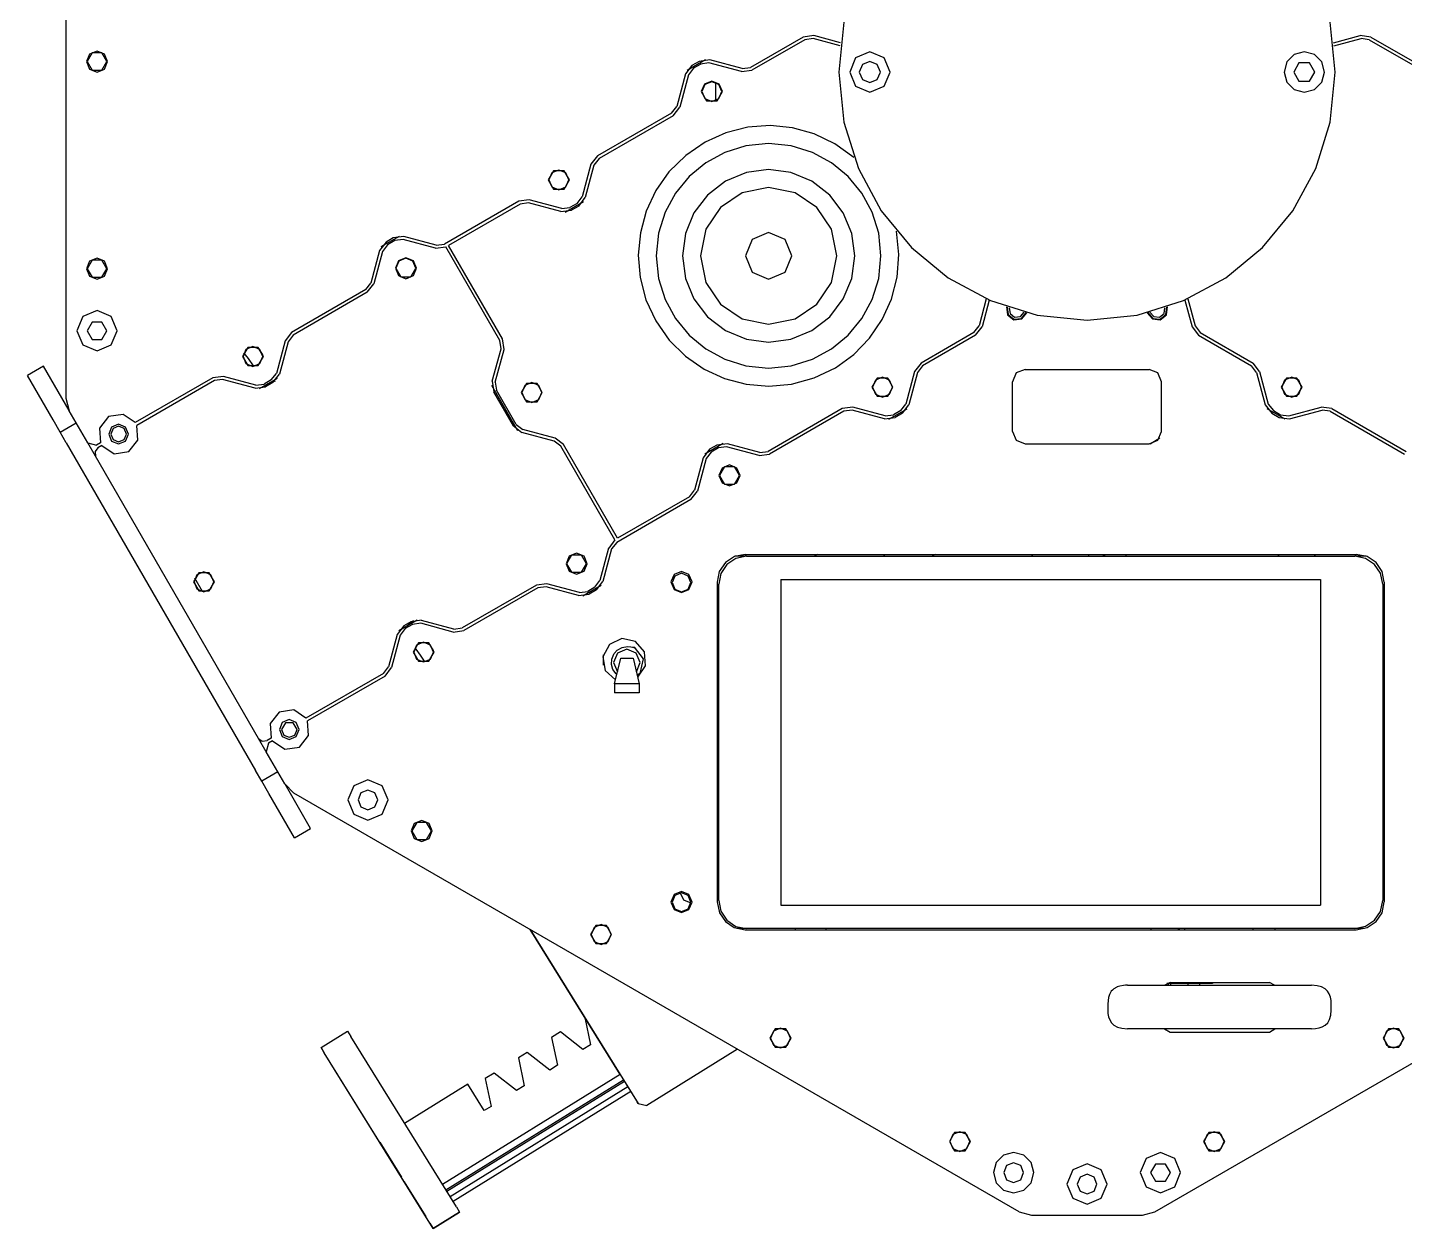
# Model space of a CAD drawing. Extents: x 0 to 85, y 10 to 110.
# Drawn here: x 0.1 to 55.6, y 10.2 to 58.6 of the extents above; entities that cross this region are included whole.
import ezdxf

# ---------------------------------------------------------------- set-up
doc = ezdxf.new("R2010")
doc.units = 0

msp = doc.modelspace()

# ---------------------------------------------------------------- linework, layer by layer
at = {"layer": 'Layer 1', "color": 7}
for points in [[(1.663441, 77.424974), (1.663441, 43.683233)], [(33.003291, 58.844606), (32.799725, 56.829616), (33.003291, 54.814627), (33.586236, 52.937908), (34.508361, 51.239651), (35.729466, 49.760044), (37.209354, 48.539279), (38.907823, 47.617544), (40.784676, 47.035031), (42.799712, 46.831929), (44.814748, 47.035031), (46.691601, 47.617544), (48.39007, 48.539279), (49.869958, 49.760044), (51.091063, 51.239651), (52.013189, 52.937908), (52.596134, 54.814627), (52.799699, 56.829616), (52.799699, 56.829616)], [(52.799699, 56.829616), (52.596134, 58.844606)], [(31.794577, 58.296284), (31.367743, 58.24009)], [(32.869419, 58.008286), (31.794682, 58.296152)], [(52.730077, 58.008286), (53.804813, 58.296152)], [(54.231681, 58.24009), (53.804845, 58.296284)], [(31.367646, 58.24006), (29.236694, 57.00975)], [(31.430352, 58.131846), (29.299136, 56.901535)], [(31.762226, 58.175545), (31.430243, 58.131838)], [(32.855396, 57.882609), (31.762139, 58.175502)], [(52.7441, 57.882609), (53.837092, 58.175502)], [(54.169181, 58.131838), (53.837198, 58.175545)], [(54.169144, 58.131846), (56.30036, 56.901535)], [(54.231585, 58.24006), (56.362802, 57.00975)], [(3.338554, 57.250909), (3.213729, 57.550797), (2.913555, 57.674931), (2.613381, 57.550797), (2.488557, 57.250909), (2.613381, 56.951021), (2.913555, 56.826887), (3.213729, 56.951021), (3.338554, 57.250909), (3.338554, 57.250909)], [(3.313556, 57.250909), (3.113555, 57.59732), (2.713555, 57.59732), (2.513555, 57.250909), (2.713555, 56.904498), (3.113555, 56.904498), (3.313556, 57.250909), (3.313556, 57.250909)], [(3.313556, 57.250909), (3.113555, 57.59732), (2.713555, 57.59732), (2.513555, 57.250909), (2.713555, 56.904498), (3.113555, 56.904498), (3.313556, 57.250909), (3.313556, 57.250909)], [(26.687701, 56.909208), (27.42483, 57.334922)], [(26.687701, 56.909208), (27.42483, 57.334922)], [(27.170301, 57.260045), (26.879524, 57.092299)], [(27.233007, 57.151831), (26.941966, 56.984085)], [(27.597229, 57.316317), (27.170393, 57.260122)], [(27.564876, 57.195577), (27.232893, 57.15187)], [(28.872363, 56.845179), (27.564794, 57.195487)], [(28.904642, 56.966093), (27.597338, 57.316401)], [(34.862221, 56.829616), (34.624014, 57.403716), (34.049722, 57.641459), (33.47543, 57.403716), (33.237223, 56.829616), (33.47543, 56.255517), (34.049722, 56.017773), (34.624014, 56.255517), (34.862221, 56.829616), (34.862221, 56.829616)], [(34.474723, 56.829616), (34.350244, 57.130136), (34.049723, 57.254616), (33.749203, 57.130136), (33.624724, 56.829616), (33.749203, 56.529096), (34.049723, 56.404616), (34.350244, 56.529096), (34.474723, 56.829616), (34.474723, 56.829616)], [(52.362201, 56.829616), (52.253346, 57.235866), (51.955951, 57.533262), (51.549701, 57.642116), (51.143451, 57.533262), (50.846055, 57.235866), (50.737201, 56.829616), (50.846055, 56.423366), (51.143451, 56.12597), (51.549701, 56.017116), (51.955951, 56.12597), (52.253346, 56.423366), (52.362201, 56.829616), (52.362201, 56.829616)], [(51.9747, 56.829616), (51.762201, 57.197677), (51.337201, 57.197677), (51.124701, 56.829616), (51.337201, 56.461556), (51.762201, 56.461556), (51.9747, 56.829616), (51.9747, 56.829616)], [(26.617587, 56.750723), (26.267279, 55.443154)], [(26.738237, 56.718444), (26.387929, 55.410874)], [(26.879593, 57.092231), (26.61751, 56.750678)], [(26.942093, 56.983976), (26.738253, 56.718325)], [(28.872305, 56.845253), (29.299141, 56.901445)], [(28.904658, 56.965993), (29.236641, 57.009699)], [(28.106242, 56.039521), (27.981762, 56.340041), (27.681242, 56.464521), (27.380722, 56.340041), (27.256243, 56.039521), (27.468742, 55.67146), (27.893742, 55.67146), (28.106242, 56.039521), (28.106242, 56.039521)], [(28.081242, 56.039521), (27.963922, 56.322066), (27.681242, 56.43906), (27.398563, 56.322066), (27.281243, 56.039521), (27.398563, 55.756976), (27.681242, 55.639982), (27.963922, 55.756976), (28.081242, 56.039521), (28.081242, 56.039521)], [(28.081242, 56.039521), (27.963922, 56.322066), (27.681242, 56.43906), (27.398563, 56.322066), (27.281243, 56.039521), (27.398563, 55.756976), (27.681242, 55.639982), (27.963922, 55.756976), (28.081242, 56.039521), (28.081242, 56.039521)], [(27.839167, 55.672018), (27.839167, 56.407029)], [(26.063286, 55.177512), (23.075085, 53.452431)], [(26.125727, 55.069298), (23.137527, 53.344217)], [(26.063344, 55.177594), (26.267187, 55.443246)], [(26.125844, 55.06934), (26.387926, 55.410896)], [(33.410017, 53.389651), (32.643569, 53.942306), (31.811281, 54.340508), (30.934474, 54.583999), (30.034468, 54.672519), (29.132583, 54.605812), (28.250139, 54.383618), (27.408456, 54.005681), (26.628853, 53.471741), (25.95684, 52.807459), (25.426236, 52.052657), (25.040829, 51.228315), (24.804405, 50.355418), (24.720752, 49.454946), (24.793657, 48.547884), (25.026907, 47.655212), (25.42429, 46.797915), (25.96804, 46.025123), (26.62449, 45.376786), (27.373576, 44.860116), (28.195234, 44.482326), (29.069397, 44.250625), (29.976001, 44.172227), (30.894981, 44.254341), (31.806273, 44.50418), (32.65848, 44.912365), (33.406625, 45.452315), (34.040273, 46.105437), (34.548986, 46.853139), (34.922329, 47.676827), (35.149864, 48.557909), (35.221155, 49.477792), (35.125767, 50.417884)], [(34.497305, 49.422909), (34.40484, 50.334685), (34.140766, 51.183853), (33.723269, 51.952242), (33.170534, 52.621676), (32.500746, 53.173983), (31.732091, 53.590988), (30.882753, 53.854519), (29.970919, 53.946401), (29.059084, 53.854519), (28.209746, 53.590988), (27.441091, 53.173983), (26.771303, 52.621676), (26.218568, 51.952242), (25.801071, 51.183853), (25.536997, 50.334685), (25.444532, 49.422909), (25.536997, 48.511133), (25.801071, 47.661964), (26.218568, 46.893576), (26.771303, 46.224141), (27.441091, 45.671835), (28.209746, 45.254829), (29.059084, 44.991299), (29.970919, 44.899417), (30.882753, 44.991299), (31.732091, 45.254829), (32.500746, 45.671835), (33.170534, 46.224141), (33.723269, 46.893576), (34.140766, 47.661964), (34.40484, 48.511133), (34.497305, 49.422909), (34.497305, 49.422909)], [(23.075133, 53.452352), (22.81305, 53.110796)], [(23.137633, 53.344098), (22.93379, 53.078446)], [(21.944734, 52.482171), (21.732234, 52.850231), (21.307234, 52.850231), (21.094735, 52.482171), (21.307234, 52.11411), (21.732234, 52.11411), (21.944734, 52.482171), (21.944734, 52.482171)], [(21.919733, 52.482171), (21.802377, 52.764649), (21.519734, 52.881607), (21.237091, 52.764649), (21.119735, 52.482171), (21.237091, 52.199693), (21.519734, 52.082735), (21.802377, 52.199693), (21.919733, 52.482171), (21.919733, 52.482171)], [(21.919733, 52.482171), (21.802377, 52.764649), (21.519734, 52.881607), (21.237091, 52.764649), (21.119735, 52.482171), (21.237091, 52.199693), (21.519734, 52.082735), (21.802377, 52.199693), (21.919733, 52.482171), (21.919733, 52.482171)], [(22.813148, 53.110854), (22.46284, 51.803285)], [(22.933798, 53.078575), (22.58349, 51.771006)], [(33.444522, 49.422909), (33.324281, 50.329233), (32.979147, 51.15971), (32.4325, 51.873844), (31.70772, 52.431137), (30.8627, 52.780168), (29.970918, 52.896512), (29.079137, 52.780168), (28.234117, 52.431137), (27.509337, 51.873844), (26.96269, 51.15971), (26.617556, 50.329233), (26.497315, 49.422909), (26.617556, 48.516584), (26.96269, 47.686107), (27.509337, 46.971974), (28.234117, 46.41468), (29.079137, 46.065649), (29.970918, 45.949306), (30.8627, 46.065649), (31.70772, 46.41468), (32.4325, 46.971974), (32.979147, 47.686107), (33.324281, 48.516584), (33.444522, 49.422909), (33.444522, 49.422909)], [(32.720916, 49.422909), (32.504808, 50.493332), (31.91546, 51.367451), (31.041342, 51.956798), (29.970918, 52.172906), (28.900495, 51.956798), (28.026377, 51.367451), (27.437029, 50.493332), (27.220921, 49.422909), (27.437029, 48.352486), (28.026377, 47.478367), (28.900495, 46.88902), (29.970918, 46.672911), (31.041342, 46.88902), (31.91546, 47.478367), (32.504808, 48.352486), (32.720916, 49.422909), (32.720916, 49.422909)], [(19.901941, 51.620194), (16.913741, 49.895113)], [(20.328672, 51.676439), (19.901836, 51.620247)], [(21.636018, 51.326242), (20.328714, 51.67655)], [(21.776247, 51.186807), (22.513376, 51.612521)], [(21.776247, 51.186807), (22.513376, 51.612521)], [(22.258884, 51.537715), (22.462727, 51.803367)], [(22.321384, 51.429461), (22.583466, 51.771014)], [(19.964383, 51.511979), (17.076195, 49.844577)], [(20.296318, 51.555699), (19.964335, 51.511993)], [(21.603739, 51.205328), (20.296435, 51.555636)], [(21.60375, 51.205375), (22.030586, 51.261567)], [(21.6361, 51.326115), (21.968083, 51.369822)], [(22.258847, 51.537644), (21.96807, 51.369898)], [(22.321288, 51.429429), (22.030512, 51.261684)], [(14.556579, 49.977533), (14.294494, 49.63598)], [(14.364748, 49.794571), (15.101877, 50.220021)], [(14.364748, 49.794571), (15.101877, 50.220021)], [(14.847348, 50.145408), (14.556571, 49.977663)], [(14.909789, 50.037194), (14.619013, 49.869184)], [(15.274213, 50.201621), (14.847377, 50.145427)], [(15.24186, 50.080879), (14.909877, 50.037173)], [(16.54941, 49.730542), (15.241841, 50.08085)], [(16.581689, 49.851192), (15.27412, 50.2015)], [(30.908417, 49.422909), (30.633478, 50.085176), (29.970918, 50.359411), (29.308359, 50.085176), (29.03342, 49.422909), (29.308359, 48.760641), (29.970918, 48.486406), (30.633478, 48.760641), (30.908417, 49.422909), (30.908417, 49.422909)], [(14.294369, 49.636086), (13.944061, 48.328517)], [(14.415284, 49.603542), (14.064976, 48.296238)], [(14.619079, 49.869281), (14.415236, 49.603629)], [(16.549291, 49.730555), (16.968023, 49.78216)], [(16.581642, 49.851295), (16.913625, 49.895002)], [(19.145763, 46.01024), (16.967981, 49.782136)], [(19.253978, 46.072682), (17.076195, 49.844577)], [(3.338554, 48.904943), (3.213729, 49.20483), (2.913555, 49.328964), (2.613381, 49.20483), (2.488557, 48.904943), (2.613381, 48.605055), (2.913555, 48.480921), (3.213729, 48.605055), (3.338554, 48.904943), (3.338554, 48.904943)], [(3.313556, 48.904943), (3.113555, 49.251353), (2.713555, 49.251353), (2.513555, 48.904943), (2.713555, 48.558532), (3.113555, 48.558532), (3.313556, 48.904943), (3.313556, 48.904943)], [(3.313556, 48.904943), (3.113555, 49.251353), (2.713555, 49.251353), (2.513555, 48.904943), (2.713555, 48.558532), (3.113555, 48.558532), (3.313556, 48.904943), (3.313556, 48.904943)], [(15.783226, 48.924823), (15.658412, 49.22473), (15.358227, 49.348874), (15.058043, 49.22473), (14.933229, 48.924823), (15.058043, 48.624917), (15.358227, 48.500772), (15.658412, 48.624917), (15.783226, 48.924823), (15.783226, 48.924823)], [(15.758228, 48.924823), (15.64107, 49.207666), (15.358227, 49.324824), (15.075384, 49.207666), (14.958227, 48.924823), (15.158227, 48.578413), (15.558227, 48.578413), (15.758228, 48.924823), (15.758228, 48.924823)], [(15.758228, 48.924823), (15.64107, 49.207666), (15.358227, 49.324824), (15.075384, 49.207666), (14.958227, 48.924823), (15.158227, 48.578413), (15.558227, 48.578413), (15.758228, 48.924823), (15.758228, 48.924823)], [(13.740327, 48.062897), (13.94417, 48.328551)], [(13.802827, 47.954645), (14.06491, 48.296198)], [(13.740333, 48.062875), (10.752132, 46.33753)], [(13.802774, 47.954661), (10.814574, 46.229315)], [(3.726054, 46.404945), (3.487819, 46.978995), (2.913555, 47.216711), (2.339291, 46.978995), (2.101056, 46.404945), (2.339291, 45.830896), (2.913555, 45.593179), (3.487819, 45.830896), (3.726054, 46.404945), (3.726054, 46.404945)], [(38.739457, 47.691136), (38.446564, 46.597879)], [(38.855344, 47.640336), (38.567214, 46.5656)], [(39.559072, 47.369276), (39.597452, 47.050091), (39.84836, 46.8491), (40.168227, 46.881308), (40.374027, 47.128286)], [(39.582781, 47.361188), (39.619707, 47.061616), (39.855469, 46.87314), (40.15582, 46.903082), (40.349733, 47.134393)], [(39.582781, 47.361188), (39.619707, 47.061616), (39.855469, 46.87314), (40.15582, 46.903082), (40.349733, 47.134393)], [(39.665937, 47.333343), (39.697348, 47.102035), (39.880274, 46.957025), (40.112647, 46.979226), (40.264807, 47.15625)], [(45.225397, 47.128286), (45.431207, 46.881355), (45.751045, 46.849163), (46.001936, 47.050126), (46.04035, 47.369276)], [(45.249688, 47.134393), (45.443594, 46.903043), (45.743969, 46.873088), (45.979744, 47.061587), (46.016643, 47.361188)], [(45.249688, 47.134393), (45.443594, 46.903043), (45.743969, 46.873088), (45.979744, 47.061587), (46.016643, 47.361188)], [(45.334614, 47.15625), (45.48677, 46.979203), (45.719157, 46.956994), (45.902092, 47.102018), (45.933487, 47.333343)], [(46.744151, 47.640336), (47.032017, 46.5656)], [(46.860038, 47.691136), (47.152932, 46.597879)], [(3.313556, 46.404945), (3.113555, 46.751356), (2.713555, 46.751356), (2.513555, 46.404945), (2.713555, 46.058535), (3.113555, 46.058535), (3.313556, 46.404945), (3.313556, 46.404945)], [(3.313556, 46.404945), (3.113555, 46.751356), (2.713555, 46.751356), (2.513555, 46.404945), (2.713555, 46.058535), (3.113555, 46.058535), (3.313556, 46.404945), (3.313556, 46.404945)], [(38.242734, 46.332256), (38.446577, 46.597908)], [(47.152847, 46.597908), (47.35669, 46.332256)], [(10.752119, 46.337654), (10.490036, 45.996101)], [(10.814619, 46.2294), (10.610776, 45.963748)], [(19.310202, 45.645881), (19.254007, 46.072716)], [(38.242835, 46.332238), (36.111619, 45.101927)], [(38.305276, 46.224024), (36.17406, 44.993713)], [(38.305234, 46.224002), (38.567317, 46.565555)], [(47.032107, 46.565555), (47.29419, 46.224002)], [(47.294219, 46.224024), (49.425171, 44.993713)], [(47.356661, 46.332238), (49.487877, 45.101927)], [(9.62172, 45.367476), (9.40922, 45.735536), (8.98422, 45.735536), (8.77172, 45.367476), (8.98422, 44.999415), (9.40922, 44.999415), (9.62172, 45.367476), (9.62172, 45.367476)], [(9.596719, 45.367476), (9.479562, 45.650319), (9.196719, 45.767476), (8.913876, 45.650319), (8.796718, 45.367476), (8.913876, 45.084633), (9.196719, 44.967475), (9.479562, 45.084633), (9.596719, 45.367476), (9.596719, 45.367476)], [(9.596719, 45.367476), (9.479562, 45.650319), (9.196719, 45.767476), (8.913876, 45.650319), (8.796718, 45.367476), (8.913876, 45.084633), (9.196719, 44.967475), (9.479562, 45.084633), (9.596719, 45.367476), (9.596719, 45.367476)], [(9.235204, 44.971858), (9.219514, 44.995009), (9.01039, 45.282833), (8.826558, 45.508607)], [(9.591142, 45.434508), (9.451971, 45.675543)], [(10.48993, 45.996218), (10.139623, 44.688648)], [(10.610845, 45.963674), (10.260537, 44.656369)], [(18.839112, 44.370884), (19.189419, 45.678189)], [(18.959761, 44.33834), (19.310334, 45.64591)], [(19.189462, 45.678234), (19.145755, 46.010217)], [(0.764124, 44.97334), (0.114573, 44.598426)], [(1.790177, 43.196136), (0.764124, 44.97334)], [(36.111632, 45.101864), (35.849549, 44.760311)], [(36.174132, 44.993612), (35.970292, 44.727957)], [(49.629132, 44.727957), (49.42529, 44.993612)], [(49.749872, 44.760311), (49.48779, 45.101864)], [(1.140625, 42.820957), (0.114573, 44.598426)], [(7.578724, 44.505557), (4.454263, 42.70163)], [(7.64143, 44.397342), (4.516969, 42.593416)], [(8.005655, 44.561744), (7.578819, 44.505549)], [(7.973302, 44.441001), (7.641319, 44.397298)], [(9.280786, 44.090691), (7.973217, 44.440999)], [(9.313065, 44.211341), (8.005761, 44.561649)], [(9.45303, 44.07217), (10.190158, 44.497619)], [(9.45303, 44.07217), (10.190158, 44.497619)], [(9.935894, 44.423007), (9.645117, 44.254997)], [(10.088243, 44.379208), (9.787759, 44.265337)], [(10.088243, 44.379208), (9.787759, 44.265337)], [(9.935867, 44.423018), (10.13971, 44.68867)], [(9.998367, 44.314763), (10.26045, 44.656319)], [(34.981233, 44.131685), (34.768733, 44.499746), (34.343733, 44.499746), (34.131233, 44.131685), (34.343733, 43.763625), (34.768733, 43.763625), (34.981233, 44.131685), (34.981233, 44.131685)], [(34.956232, 44.131685), (34.838913, 44.41423), (34.556233, 44.531225), (34.273553, 44.41423), (34.156234, 44.131685), (34.273553, 43.84914), (34.556233, 43.732146), (34.838913, 43.84914), (34.956232, 44.131685), (34.956232, 44.131685)], [(34.956232, 44.131685), (34.838913, 44.41423), (34.556233, 44.531225), (34.273553, 44.41423), (34.156234, 44.131685), (34.273553, 43.84914), (34.556233, 43.732146), (34.838913, 43.84914), (34.956232, 44.131685), (34.956232, 44.131685)], [(35.849682, 44.76035), (35.499109, 43.452781)], [(35.970331, 44.728071), (35.620023, 43.420502)], [(40.299714, 44.849613), (39.946162, 44.703166), (39.799715, 44.349614)], [(40.299703, 44.849515), (45.299793, 44.849515)], [(45.799709, 44.349614), (45.653262, 44.703167), (45.299708, 44.849613)], [(49.629164, 44.728071), (49.979472, 43.420502)], [(49.749814, 44.76035), (50.100122, 43.452781)], [(51.468188, 44.131685), (51.255688, 44.499746), (50.830688, 44.499746), (50.618189, 44.131685), (50.830688, 43.763625), (51.255688, 43.763625), (51.468188, 44.131685), (51.468188, 44.131685)], [(51.443188, 44.131685), (51.325868, 44.41423), (51.043188, 44.531225), (50.760509, 44.41423), (50.643189, 44.131685), (50.760509, 43.84914), (51.043188, 43.732146), (51.325868, 43.84914), (51.443188, 44.131685), (51.443188, 44.131685)], [(51.443188, 44.131685), (51.325868, 44.41423), (51.043188, 44.531225), (50.760509, 44.41423), (50.643189, 44.131685), (50.760509, 43.84914), (51.043188, 43.732146), (51.325868, 43.84914), (51.443188, 44.131685), (51.443188, 44.131685)], [(9.280733, 44.090678), (9.707569, 44.146872)], [(9.313086, 44.211417), (9.645069, 44.255124)], [(9.663902, 44.133553), (9.631623, 44.175887)], [(9.701473, 44.144666), (9.675809, 44.199964)], [(9.998335, 44.314793), (9.707558, 44.146782)], [(19.87125, 42.378839), (18.820591, 44.198376)], [(19.87125, 42.378839), (18.820591, 44.198376)], [(18.839135, 44.370802), (18.89533, 43.943966)], [(19.688158, 42.570661), (18.895203, 43.943847)], [(18.959878, 44.338452), (19.003584, 44.006469)], [(19.796373, 42.633103), (19.003682, 44.006553)], [(20.853432, 43.913552), (20.640932, 44.281613), (20.215933, 44.281613), (20.003433, 43.913552), (20.215933, 43.545492), (20.640932, 43.545492), (20.853432, 43.913552), (20.853432, 43.913552)], [(20.828432, 43.913552), (20.711112, 44.196097), (20.428433, 44.313092), (20.145753, 44.196097), (20.028433, 43.913552), (20.145753, 43.631008), (20.428433, 43.514013), (20.711112, 43.631008), (20.828432, 43.913552), (20.828432, 43.913552)], [(20.828432, 43.913552), (20.711112, 44.196097), (20.428433, 44.313092), (20.145753, 44.196097), (20.028433, 43.913552), (20.145753, 43.631008), (20.428433, 43.514013), (20.711112, 43.631008), (20.828432, 43.913552), (20.828432, 43.913552)], [(39.799641, 42.349735), (39.799641, 44.349718)], [(45.79959, 42.349735), (45.79959, 44.349718)], [(1.663558, 43.683262), (1.797532, 43.183264)], [(32.93821, 43.26969), (29.95001, 41.544609)], [(33.36517, 43.325953), (32.938335, 43.269761)], [(34.672552, 42.975738), (33.365247, 43.326046)], [(35.295383, 43.187227), (35.499225, 43.452882)], [(35.357883, 43.078976), (35.619965, 43.420529)], [(49.979456, 43.420529), (50.241539, 43.078976)], [(50.100199, 43.452882), (50.304041, 43.187227)], [(50.926944, 42.975738), (52.234248, 43.326046)], [(52.661087, 43.269761), (52.234254, 43.325953)], [(52.661021, 43.26969), (55.649221, 41.544609)], [(1.426904, 42.325128), (1.140625, 42.820957)], [(1.790177, 43.196136), (1.797585, 43.183171)], [(2.545297, 41.888037), (1.797585, 43.183171)], [(4.454377, 42.701651), (3.963993, 43.034811), (3.377813, 42.94613), (3.007923, 42.482823), (3.051256, 41.891559)], [(33.000916, 43.161475), (30.012716, 41.436394)], [(33.332817, 43.205214), (33.000834, 43.161507)], [(34.640273, 42.854824), (33.332703, 43.205131)], [(34.640249, 42.854887), (35.067085, 42.911082)], [(34.672599, 42.97563), (35.004582, 43.019336)], [(34.812781, 42.836303), (35.549909, 43.262017)], [(34.812781, 42.836303), (35.549909, 43.262017)], [(35.29538, 43.18714), (35.004603, 43.019394)], [(35.357822, 43.078925), (35.067045, 42.91118)], [(50.786715, 42.836303), (50.049587, 43.262017)], [(50.786715, 42.836303), (50.049587, 43.262017)], [(50.241409, 43.078925), (50.532451, 42.91118)], [(50.304115, 43.18714), (50.594892, 43.019394)], [(50.532339, 42.911082), (50.959175, 42.854887)], [(50.594839, 43.019336), (50.926822, 42.97563)], [(50.959223, 42.854824), (52.266528, 43.205131)], [(52.598587, 43.161507), (52.266604, 43.205214)], [(52.598579, 43.161475), (55.58678, 41.436394)], [(1.426904, 42.325128), (2.076455, 42.700043)], [(1.426904, 42.325128), (2.076455, 42.700043)], [(1.676935, 41.892006), (1.426904, 42.325128)], [(3.113756, 41.783307), (3.604138, 41.450153), (4.190315, 41.538834), (4.560204, 42.002136), (4.516877, 42.593397)], [(4.184066, 42.242478), (4.066746, 42.525023), (3.784066, 42.642017), (3.501387, 42.525023), (3.384067, 42.242478), (3.501387, 41.959933), (3.784066, 41.842939), (4.066746, 41.959933), (4.184066, 42.242478), (4.184066, 42.242478)], [(4.184066, 42.242478), (4.066746, 42.525023), (3.784066, 42.642017), (3.501387, 42.525023), (3.384067, 42.242478), (3.501387, 41.959933), (3.784066, 41.842939), (4.066746, 41.959933), (4.184066, 42.242478), (4.184066, 42.242478)], [(4.096565, 42.242478), (4.00481, 42.463033), (3.784066, 42.554335), (3.563323, 42.463033), (3.471567, 42.242478), (3.563323, 42.021923), (3.784066, 41.930621), (4.00481, 42.021923), (4.096565, 42.242478), (4.096565, 42.242478)], [(19.688222, 42.570638), (20.029775, 42.308555)], [(19.796476, 42.633137), (20.062128, 42.429295)], [(21.337304, 41.958152), (20.029735, 42.30846)], [(21.369583, 42.079066), (20.062014, 42.429374)], [(39.799715, 42.349616), (39.946162, 41.996064), (40.299714, 41.849617)], [(45.299708, 41.849617), (45.653262, 41.996063), (45.799709, 42.349616)], [(1.676935, 41.892006), (9.301953, 28.685081)], [(2.545286, 41.888111), (2.886791, 41.796605)], [(2.857769, 41.346965), (2.545297, 41.888037)], [(2.857769, 41.346965), (2.545297, 41.888037)], [(2.949294, 41.688354), (2.83281, 41.536552), (2.857785, 41.346846)], [(3.051179, 41.891477), (2.886873, 41.796492)], [(3.113886, 41.783262), (2.949315, 41.688277)], [(21.602858, 41.754388), (21.337206, 41.958231)], [(21.711112, 41.816888), (21.36956, 42.078971)], [(23.780464, 37.982528), (21.602946, 41.754423)], [(23.888678, 38.044969), (21.71116, 41.816864)], [(27.593078, 41.627047), (27.330995, 41.285495)], [(27.401282, 41.444067), (28.13841, 41.869781)], [(27.401282, 41.444067), (28.13841, 41.869781)], [(27.883881, 41.794904), (27.593104, 41.627158)], [(27.946323, 41.68669), (27.655546, 41.518679)], [(28.310712, 41.851136), (27.883876, 41.794941)], [(28.278359, 41.730393), (27.946376, 41.686687)], [(29.585679, 41.380038), (28.278374, 41.730346)], [(29.618223, 41.500688), (28.310654, 41.85126)], [(40.299703, 41.849673), (45.299793, 41.849673)], [(45.338686, 41.85126), (45.728946, 42.093089)], [(9.420221, 29.980215), (2.857769, 41.346965)], [(27.330903, 41.285582), (26.980595, 39.978013)], [(27.451817, 41.253038), (27.101509, 39.945734)], [(27.655578, 41.518793), (27.451735, 41.253141)], [(29.58579, 41.38007), (30.012626, 41.436262)], [(29.618143, 41.50081), (29.950124, 41.544516)], [(28.819724, 40.574338), (28.69489, 40.874207), (28.394726, 40.998331), (28.094562, 40.874207), (27.969728, 40.574338), (28.094562, 40.274468), (28.394726, 40.150344), (28.69489, 40.274468), (28.819724, 40.574338), (28.819724, 40.574338)], [(28.794727, 40.574338), (28.594726, 40.920748), (28.194726, 40.920748), (27.994726, 40.574338), (28.194726, 40.227927), (28.594726, 40.227927), (28.794727, 40.574338), (28.794727, 40.574338)], [(28.794727, 40.574338), (28.594726, 40.920748), (28.194726, 40.920748), (27.994726, 40.574338), (28.194726, 40.227927), (28.594726, 40.227927), (28.794727, 40.574338), (28.794727, 40.574338)], [(26.776826, 39.712411), (26.980669, 39.978063)], [(26.839326, 39.604159), (27.101409, 39.945712)], [(26.839307, 39.604157), (23.851107, 37.878811)], [(26.776866, 39.712371), (23.888678, 38.044969)], [(23.780591, 37.982446), (23.526535, 37.645616)], [(23.851118, 37.878914), (23.647275, 37.613262)], [(22.658216, 37.016988), (22.533402, 37.316894), (22.233218, 37.441038), (21.933034, 37.316894), (21.80822, 37.016988), (21.933034, 36.717081), (22.233218, 36.592937), (22.533402, 36.717081), (22.658216, 37.016988), (22.658216, 37.016988)], [(22.633219, 37.016988), (22.433218, 37.363398), (22.033218, 37.363398), (21.833217, 37.016988), (22.033218, 36.670577), (22.433218, 36.670577), (22.633219, 37.016988), (22.633219, 37.016988)], [(22.633219, 37.016988), (22.433218, 37.363398), (22.033218, 37.363398), (21.833217, 37.016988), (22.033218, 36.670577), (22.433218, 36.670577), (22.633219, 37.016988), (22.633219, 37.016988)], [(23.526464, 37.645713), (23.176156, 36.338144)], [(23.647378, 37.61317), (23.297071, 36.305865)], [(29.02275, 37.394545), (28.592231, 37.308909), (28.227255, 37.06504), (27.983386, 36.700064), (27.897751, 36.269546)], [(29.085249, 37.319546), (28.654731, 37.233911), (28.289755, 36.990042), (28.045886, 36.625066), (27.96025, 36.194547)], [(29.085353, 37.320806), (28.622068, 37.320806)], [(29.022646, 37.394624), (53.647651, 37.394624)], [(29.085353, 37.319483), (53.585209, 37.319483)], [(31.933324, 37.394624), (31.81241, 37.319483)], [(34.649798, 37.319483), (34.603496, 37.394624)], [(36.675974, 37.394624), (36.55506, 37.319483)], [(40.611911, 37.319483), (40.565344, 37.394624)], [(42.869862, 37.319483), (42.854252, 37.394624)], [(43.438451, 37.394624), (43.533701, 37.319483)], [(43.438451, 37.394624), (43.533701, 37.319483)], [(44.377985, 37.319483), (44.36211, 37.394624)], [(50.474242, 37.394624), (50.520809, 37.319483)], [(50.474242, 37.394624), (50.520809, 37.319483)], [(51.945059, 37.394624), (51.991626, 37.319483)], [(54.048229, 37.320806), (53.585209, 37.320806)], [(54.710216, 36.194547), (54.621808, 36.632447), (54.380713, 36.990041), (54.023119, 37.231137), (53.58522, 37.319546)], [(54.772719, 36.269546), (54.687083, 36.700064), (54.443214, 37.06504), (54.078238, 37.308909), (53.64772, 37.394545)], [(7.646563, 36.288561), (7.434063, 36.656622), (7.009063, 36.656622), (6.796563, 36.288561), (7.009063, 35.920501), (7.434063, 35.920501), (7.646563, 36.288561), (7.646563, 36.288561)], [(7.621562, 36.288561), (7.504243, 36.571106), (7.221563, 36.688101), (6.938883, 36.571106), (6.821564, 36.288561), (6.938883, 36.006017), (7.221563, 35.889022), (7.504243, 36.006017), (7.621562, 36.288561), (7.621562, 36.288561)], [(7.621562, 36.288561), (7.504243, 36.571106), (7.221563, 36.688101), (6.938883, 36.571106), (6.821564, 36.288561), (6.938883, 36.006017), (7.221563, 35.889022), (7.504243, 36.006017), (7.621562, 36.288561), (7.621562, 36.288561)], [(26.885252, 36.282047), (26.760654, 36.582351), (26.460253, 36.706712), (26.159851, 36.582351), (26.035253, 36.282047), (26.159851, 35.981744), (26.460253, 35.857383), (26.760654, 35.981744), (26.885252, 36.282047), (26.885252, 36.282047)], [(26.835251, 36.257047), (26.725123, 36.521673), (26.460253, 36.631213), (26.195383, 36.521673), (26.085254, 36.257047), (26.195383, 35.992421), (26.460253, 35.882881), (26.725123, 35.992421), (26.835251, 36.257047), (26.835251, 36.257047)], [(7.161212, 35.893116), (6.849004, 36.433923)], [(20.615257, 36.155053), (17.627057, 34.429707)], [(21.042154, 36.211258), (20.615318, 36.155063)], [(21.009801, 36.090516), (20.677818, 36.046809)], [(22.31732, 35.740187), (21.00975, 36.090495)], [(22.349599, 35.860837), (21.04203, 36.211144)], [(22.489563, 35.721666), (23.226691, 36.14738)], [(22.489563, 35.721666), (23.226691, 36.14738)], [(22.972427, 36.072503), (22.68165, 35.904757)], [(22.972366, 36.072532), (23.176209, 36.338184)], [(23.034866, 35.964278), (23.296949, 36.305831)], [(27.897639, 36.269617), (27.897639, 23.394479)], [(27.960346, 23.444486), (27.960346, 36.194476)], [(30.460126, 36.382065), (52.210171, 36.382065)], [(30.460126, 36.382065), (30.460126, 23.257161)], [(52.210171, 36.382065), (52.210171, 23.257161)], [(54.710216, 36.194476), (54.710216, 23.444486)], [(54.772658, 36.269617), (54.772658, 23.394479)], [(20.677699, 36.046838), (17.689498, 34.321493)], [(22.317232, 35.740192), (22.744068, 35.796387)], [(22.349586, 35.860932), (22.681568, 35.904638)], [(23.034869, 35.964289), (22.744092, 35.796278)], [(15.270062, 34.51235), (15.007979, 34.170797)], [(15.078064, 34.32943), (15.815192, 34.75488)], [(15.078064, 34.32943), (15.815192, 34.75488)], [(15.332561, 34.404098), (15.128719, 34.138446)], [(15.560928, 34.680267), (15.270151, 34.512257)], [(15.62337, 34.572053), (15.332593, 34.404043)], [(15.412751, 34.522565), (15.661607, 34.725858)], [(15.412751, 34.522565), (15.661607, 34.725858)], [(15.987695, 34.736438), (15.560862, 34.680243)], [(15.955342, 34.615698), (15.623362, 34.571992)], [(17.262726, 34.265401), (15.955421, 34.615709)], [(17.295005, 34.386051), (15.987701, 34.736359)], [(17.295127, 34.386112), (17.62711, 34.429818)], [(15.00795, 34.17068), (14.657642, 32.863376)], [(15.1286, 34.138401), (14.778292, 32.831097)], [(16.47171, 33.45964), (16.354391, 33.742185), (16.071711, 33.859179), (15.789031, 33.742185), (15.671712, 33.45964), (15.789031, 33.177095), (16.071711, 33.060101), (16.354391, 33.177095), (16.47171, 33.45964), (16.47171, 33.45964)], [(16.47171, 33.45964), (16.354391, 33.742185), (16.071711, 33.859179), (15.789031, 33.742185), (15.671712, 33.45964), (15.789031, 33.177095), (16.071711, 33.060101), (16.354391, 33.177095), (16.47171, 33.45964), (16.47171, 33.45964)], [(17.262774, 34.265372), (17.68961, 34.321567)], [(24.69676, 32.440829), (25.005582, 32.906112), (24.97008, 33.463427), (24.604713, 33.885763), (24.058306, 34.00109), (23.553427, 33.762433), (23.295727, 33.267002), (23.390175, 32.716603), (23.798299, 32.335427)], [(16.496711, 33.45964), (16.284211, 33.827701), (15.859211, 33.827701), (15.646711, 33.45964), (15.859211, 33.091579), (16.284211, 33.091579), (16.496711, 33.45964), (16.496711, 33.45964)], [(16.124461, 33.067335), (16.110544, 33.090459), (15.947502, 33.338241), (15.768927, 33.570733), (15.71881, 33.630079)], [(16.466067, 33.526685), (16.326896, 33.76772)], [(23.3103, 33.339625), (23.3103, 32.924494)], [(23.850581, 32.556751), (23.825684, 32.579981), (23.699708, 32.754801), (23.639235, 32.960986), (23.650373, 33.174695), (23.731836, 33.373312), (23.747764, 33.397601)], [(24.644703, 32.656408), (24.79774, 33.036201), (24.638856, 33.413584), (24.260257, 33.56955), (23.881658, 33.413584), (23.722774, 33.036201), (23.875811, 32.656408)], [(23.747759, 33.397609), (23.873729, 33.534035), (24.06416, 33.642139), (24.282597, 33.682863), (24.421464, 33.673074), (24.488824, 33.660162), (24.512821, 33.654818), (24.528644, 33.651404), (24.539227, 33.649288), (24.546371, 33.648229), (24.551239, 33.647965), (24.554599, 33.647978), (24.557986, 33.648507), (24.559309, 33.649036), (24.560102, 33.64983), (24.560632, 33.650359)], [(24.793975, 32.598692), (24.931433, 33.180975), (24.5606, 33.650476)], [(14.453812, 32.597716), (14.657652, 32.863368)], [(14.516312, 32.489462), (14.778395, 32.831015)], [(23.760355, 32.177841), (24.010386, 33.213154)], [(24.010386, 33.213154), (24.510184, 33.213154)], [(24.510184, 33.213154), (24.760215, 32.177841)], [(14.453913, 32.597734), (11.329452, 30.793808)], [(14.516354, 32.48952), (11.391894, 30.685593)], [(24.760215, 32.177841), (23.760355, 32.177841)], [(23.760355, 32.177841), (23.760355, 31.815627)], [(24.793975, 32.598692), (24.792652, 32.599486), (24.791065, 32.599751), (24.789477, 32.599589), (24.787625, 32.59906), (24.786832, 32.598531), (24.785509, 32.597737), (24.780905, 32.594668), (24.768972, 32.586466), (24.760453, 32.580142), (24.74598, 32.568924), (24.699654, 32.534317), (24.677826, 32.519262)], [(24.793975, 32.598692), (24.687547, 32.493462)], [(24.760215, 32.177841), (24.760215, 31.815627)], [(24.760215, 31.815627), (23.760355, 31.815627)], [(11.329368, 30.793815), (10.838986, 31.126959), (10.252817, 31.038276), (9.88293, 30.57498), (9.92625, 29.983726)], [(9.988749, 29.875472), (10.479132, 29.542323), (11.065305, 29.631006), (11.435192, 30.094306), (11.391867, 30.685564)], [(11.059056, 30.334645), (10.941737, 30.61719), (10.659057, 30.734184), (10.376378, 30.61719), (10.259058, 30.334645), (10.376378, 30.0521), (10.659057, 29.935105), (10.941737, 30.0521), (11.059056, 30.334645), (11.059056, 30.334645)], [(11.059056, 30.334645), (10.941737, 30.61719), (10.659057, 30.734184), (10.376378, 30.61719), (10.259058, 30.334645), (10.376378, 30.0521), (10.659057, 29.935105), (10.941737, 30.0521), (11.059056, 30.334645), (11.059056, 30.334645)], [(10.971559, 30.334645), (10.815309, 30.605278), (10.502808, 30.605278), (10.346558, 30.334645), (10.438087, 30.113674), (10.659058, 30.022145), (10.88003, 30.113674), (10.971559, 30.334645), (10.971559, 30.334645)], [(9.732694, 29.439143), (9.420221, 29.980215)], [(9.732694, 29.439143), (9.420221, 29.980215)], [(9.420277, 29.980278), (9.572079, 29.863796), (9.761785, 29.888772)], [(9.926369, 29.983654), (9.761798, 29.888669)], [(10.480405, 28.143744), (9.732694, 29.439143)], [(9.824285, 29.780518), (9.732779, 29.439013)], [(9.98881, 29.87544), (9.82424, 29.780455)], [(9.551984, 28.252223), (9.301953, 28.685081)], [(10.201535, 28.627137), (9.551984, 28.252223)], [(14.641103, 27.499527), (14.402896, 28.073627), (13.828604, 28.31137), (13.254312, 28.073627), (13.016105, 27.499527), (13.254312, 26.925427), (13.828604, 26.687684), (14.402896, 26.925427), (14.641103, 27.499527), (14.641103, 27.499527)], [(9.838262, 27.75613), (9.551984, 28.252223)], [(10.86458, 25.978926), (9.838262, 27.75613)], [(10.480405, 28.143744), (10.487814, 28.131044)], [(10.480532, 28.143863), (10.846559, 27.777837)], [(11.514131, 26.35384), (10.487814, 28.131044)], [(40.067664, 10.906956), (10.846588, 27.777826)], [(14.228605, 27.499527), (14.111285, 27.782072), (13.828605, 27.899066), (13.545926, 27.782072), (13.428606, 27.499527), (13.545926, 27.216982), (13.828605, 27.099988), (14.111285, 27.216982), (14.228605, 27.499527), (14.228605, 27.499527)], [(14.228605, 27.499527), (14.111285, 27.782072), (13.828605, 27.899066), (13.545926, 27.782072), (13.428606, 27.499527), (13.545926, 27.216982), (13.828605, 27.099988), (14.111285, 27.216982), (14.228605, 27.499527), (14.228605, 27.499527)], [(45.531832, 10.906956), (74.751849, 27.777826)], [(16.418664, 26.249528), (16.29385, 26.549435), (15.993666, 26.673579), (15.693481, 26.549435), (15.568667, 26.249528), (15.693481, 25.949622), (15.993666, 25.825477), (16.29385, 25.949622), (16.418664, 26.249528), (16.418664, 26.249528)], [(10.86458, 25.978926), (11.514131, 26.35384)], [(16.393666, 26.249528), (16.193666, 26.595939), (15.793665, 26.595939), (15.593665, 26.249528), (15.793665, 25.903118), (16.193666, 25.903118), (16.393666, 26.249528), (16.393666, 26.249528)], [(16.393666, 26.249528), (16.193666, 26.595939), (15.793665, 26.595939), (15.593665, 26.249528), (15.793665, 25.903118), (16.193666, 25.903118), (16.393666, 26.249528), (16.393666, 26.249528)], [(26.885252, 23.382062), (26.760654, 23.682366), (26.460253, 23.806727), (26.159851, 23.682366), (26.035253, 23.382062), (26.159851, 23.081759), (26.460253, 22.957398), (26.760654, 23.081759), (26.885252, 23.382062), (26.885252, 23.382062)], [(26.835251, 23.382062), (26.725123, 23.646688), (26.460253, 23.756229), (26.195383, 23.646688), (26.085254, 23.382062), (26.195383, 23.117437), (26.460253, 23.007896), (26.725123, 23.117437), (26.835251, 23.382062), (26.835251, 23.382062)], [(26.407683, 23.75336), (26.546416, 23.473418), (26.833987, 23.351281)], [(27.897751, 23.394561), (27.986159, 22.956662), (28.227256, 22.599069), (28.58485, 22.357973), (29.02275, 22.269565)], [(27.96025, 23.444562), (28.045886, 23.014044), (28.289755, 22.649068), (28.654731, 22.405199), (29.085249, 22.319563)], [(53.58522, 22.319563), (54.023119, 22.407972), (54.380713, 22.649069), (54.621808, 23.006662), (54.710216, 23.444562)], [(53.64772, 22.269565), (54.085619, 22.357973), (54.443213, 22.599069), (54.68431, 22.956662), (54.772719, 23.394561)], [(30.460126, 23.257161), (52.210171, 23.257161)], [(23.991601, 16.434888), (20.363639, 22.283231)], [(20.363639, 22.283231), (24.716294, 15.266225)], [(23.646484, 22.076544), (23.433984, 22.444604), (23.008985, 22.444604), (22.796485, 22.076544), (23.008985, 21.708483), (23.433984, 21.708483), (23.646484, 22.076544), (23.646484, 22.076544)], [(23.621484, 22.076544), (23.504164, 22.359089), (23.221484, 22.476083), (22.938805, 22.359089), (22.821485, 22.076544), (22.938805, 21.793999), (23.221484, 21.677004), (23.504164, 21.793999), (23.621484, 22.076544), (23.621484, 22.076544)], [(23.621484, 22.076544), (23.504164, 22.359089), (23.221484, 22.476083), (22.938805, 22.359089), (22.821485, 22.076544), (22.938805, 21.793999), (23.221484, 21.677004), (23.504164, 21.793999), (23.621484, 22.076544), (23.621484, 22.076544)], [(29.085353, 22.31842), (28.695093, 22.31842)], [(29.022646, 22.269472), (53.647651, 22.269472)], [(53.585209, 22.319479), (29.085353, 22.319479)], [(31.035329, 22.319479), (31.035329, 22.269472)], [(32.285219, 22.269472), (32.285219, 22.319479)], [(45.385253, 22.269472), (45.385253, 22.319479)], [(46.539123, 22.319563), (46.463921, 22.269565)], [(46.735155, 22.269472), (46.735155, 22.319479)], [(49.485231, 22.269472), (49.485231, 22.319479)], [(50.360207, 22.319479), (50.360207, 22.269472)], [(53.975205, 22.31842), (53.585209, 22.31842)], [(44.350691, 20.030391), (44.272631, 20.024914), (44.126486, 20.001128), (44.006344, 19.96261)], [(44.42905, 20.032159), (44.350733, 20.030307)], [(44.427462, 20.032159), (51.841343, 20.032159)], [(46.147728, 20.144567), (45.938938, 20.032066)], [(47.835291, 20.107036), (46.016019, 20.107036)], [(46.085339, 20.032159), (46.085339, 20.107036)], [(46.147781, 20.144606), (50.147747, 20.144606)], [(46.165244, 20.107036), (46.165244, 20.032159)], [(46.860303, 20.107036), (46.860303, 20.032159)], [(47.33523, 20.107036), (47.33523, 20.032159)], [(47.872598, 20.144606), (47.835291, 20.107036)], [(50.356513, 20.032066), (50.147723, 20.144567)], [(52.635044, 19.282068), (52.627874, 19.4214), (52.603903, 19.555809), (52.558955, 19.681591), (52.488343, 19.794761), (52.386894, 19.891064), (52.24907, 19.965965), (52.069127, 20.014659), (51.841348, 20.032069)], [(43.661513, 19.5357), (43.635399, 19.282068)], [(43.819453, 19.839304), (43.777406, 19.791454), (43.701706, 19.661279), (43.661513, 19.5357)], [(44.006344, 19.962605), (43.993247, 19.956969), (43.875807, 19.888498), (43.819456, 19.839291)], [(43.635301, 19.282066), (43.635301, 19.032035)], [(43.635407, 19.032069), (43.642577, 18.892737), (43.666548, 18.758326), (43.711495, 18.632544), (43.782107, 18.519374), (43.883556, 18.423071), (44.02138, 18.34817), (44.201326, 18.299476), (44.429103, 18.282066)], [(51.841348, 18.282069), (51.99782, 18.289213), (52.143967, 18.312999), (52.277206, 18.357137), (52.394647, 18.425608), (52.493045, 18.522665), (52.568745, 18.65284), (52.617627, 18.820943), (52.635036, 19.032053)], [(52.635092, 19.032035), (52.635092, 19.282066)], [(22.565499, 18.73385), (22.795421, 17.633978)], [(11.939051, 17.518885), (13.001352, 18.177961)], [(13.001352, 18.177961), (13.133115, 17.965501)], [(17.389726, 11.103541), (13.133115, 17.965501)], [(21.583631, 18.151503), (21.22565, 17.929253)], [(21.22565, 17.929253), (21.4606, 16.805833)], [(22.485859, 17.441891), (21.583631, 18.151503)], [(30.874304, 17.903559), (30.661804, 18.27162), (30.236805, 18.27162), (30.024305, 17.903559), (30.236805, 17.535499), (30.661804, 17.535499), (30.874304, 17.903559), (30.874304, 17.903559)], [(30.849304, 17.903559), (30.731984, 18.186104), (30.449304, 18.303099), (30.166625, 18.186104), (30.049305, 17.903559), (30.166625, 17.621014), (30.449304, 17.50402), (30.731984, 17.621014), (30.849304, 17.903559), (30.849304, 17.903559)], [(30.849304, 17.903559), (30.731984, 18.186104), (30.449304, 18.303099), (30.166625, 18.186104), (30.049305, 17.903559), (30.166625, 17.621014), (30.449304, 17.50402), (30.731984, 17.621014), (30.849304, 17.903559), (30.849304, 17.903559)], [(51.841343, 18.281942), (44.42905, 18.281942)], [(45.925494, 18.280064), (46.147728, 18.144571)], [(46.147781, 18.144623), (50.147747, 18.144623)], [(50.147723, 18.144571), (50.370176, 18.280487)], [(55.575119, 17.903559), (55.36262, 18.27162), (54.93762, 18.27162), (54.72512, 17.903559), (54.93762, 17.535499), (55.36262, 17.535499), (55.575119, 17.903559), (55.575119, 17.903559)], [(55.550119, 17.903559), (55.432799, 18.186104), (55.15012, 18.303099), (54.86744, 18.186104), (54.750121, 17.903559), (54.86744, 17.621014), (55.15012, 17.50402), (55.432799, 17.621014), (55.550119, 17.903559), (55.550119, 17.903559)], [(55.550119, 17.903559), (55.432799, 18.186104), (55.15012, 18.303099), (54.86744, 18.186104), (54.750121, 17.903559), (54.86744, 17.621014), (55.15012, 17.50402), (55.432799, 17.621014), (55.550119, 17.903559), (55.550119, 17.903559)], [(11.939051, 17.518885), (11.939051, 17.518885)], [(12.070814, 17.306425), (11.939051, 17.518885)], [(11.939051, 17.518885), (12.070814, 17.306425)], [(16.327425, 10.444464), (12.070814, 17.306425)], [(14.443065, 13.482406), (12.070814, 17.306425)], [(20.24881, 17.323358), (19.890829, 17.101373)], [(21.151038, 16.614011), (20.24881, 17.323358)], [(22.795421, 17.633978), (22.485859, 17.441891)], [(28.722345, 17.457237), (25.060516, 15.185527)], [(28.722345, 17.457237), (25.060516, 15.185527)], [(19.890829, 17.101373), (20.125779, 15.977953)], [(21.4606, 16.805833), (21.151038, 16.614011)], [(23.989484, 16.438063), (16.833837, 11.999419)], [(16.965599, 11.786959), (24.121247, 16.225603)], [(24.165432, 16.15443), (17.009785, 11.715786)], [(18.913989, 16.495478), (18.556008, 16.273228)], [(18.556008, 16.273228), (18.790957, 15.149808)], [(19.816217, 15.785866), (18.913989, 16.495478)], [(23.991601, 16.434888), (24.123363, 16.222428)], [(24.123363, 16.222428), (24.189244, 16.116066)], [(24.189244, 16.116066), (24.321007, 15.903605)], [(17.856979, 16.041453), (15.307458, 14.460041)], [(24.297194, 15.942235), (17.141547, 11.503326)], [(24.413346, 15.754645), (17.257964, 11.316001)], [(24.413346, 15.754645), (17.257964, 11.316001)], [(18.515791, 14.979152), (17.856979, 16.041453)], [(20.125779, 15.977953), (19.816217, 15.785866)], [(24.321007, 15.903605), (24.452769, 15.691145)], [(24.452769, 15.691145), (24.676871, 15.32999)], [(24.452769, 15.691145), (24.452769, 15.691145)], [(18.790957, 15.149808), (18.515791, 14.979152)], [(24.676871, 15.32999), (24.676871, 15.32999)], [(24.716294, 15.266225), (24.676871, 15.32999)], [(24.716294, 15.266312), (25.060522, 15.185649)], [(38.102122, 13.730577), (37.889622, 14.098638), (37.464622, 14.098638), (37.252122, 13.730577), (37.464622, 13.362517), (37.889622, 13.362517), (38.102122, 13.730577), (38.102122, 13.730577)], [(38.077121, 13.730577), (37.959802, 14.013122), (37.677122, 14.130117), (37.394442, 14.013122), (37.277123, 13.730577), (37.394442, 13.448032), (37.677122, 13.331038), (37.959802, 13.448032), (38.077121, 13.730577), (38.077121, 13.730577)], [(38.077121, 13.730577), (37.959802, 14.013122), (37.677122, 14.130117), (37.394442, 14.013122), (37.277123, 13.730577), (37.394442, 13.448032), (37.677122, 13.331038), (37.959802, 13.448032), (38.077121, 13.730577), (38.077121, 13.730577)], [(48.347299, 13.730577), (48.134799, 14.098638), (47.7098, 14.098638), (47.4973, 13.730577), (47.7098, 13.362517), (48.134799, 13.362517), (48.347299, 13.730577), (48.347299, 13.730577)], [(48.322299, 13.730577), (48.204979, 14.013122), (47.9223, 14.130117), (47.63962, 14.013122), (47.5223, 13.730577), (47.63962, 13.448032), (47.9223, 13.331038), (48.204979, 13.448032), (48.322299, 13.730577), (48.322299, 13.730577)], [(48.322299, 13.730577), (48.204979, 14.013122), (47.9223, 14.130117), (47.63962, 14.013122), (47.5223, 13.730577), (47.63962, 13.448032), (47.9223, 13.331038), (48.204979, 13.448032), (48.322299, 13.730577), (48.322299, 13.730577)], [(14.304688, 13.705714), (15.174372, 12.303425)], [(14.443065, 13.482406), (14.574827, 13.269946)], [(14.574827, 13.269946), (14.574827, 13.269946)], [(14.574827, 13.269946), (14.70659, 13.057751)], [(16.327425, 10.444464), (14.70659, 13.057751)], [(40.654683, 12.480579), (40.545829, 12.886829), (40.248433, 13.184224), (39.842183, 13.293079), (39.435933, 13.184224), (39.138538, 12.886829), (39.029683, 12.480579), (39.138538, 12.074329), (39.435933, 11.776933), (39.842183, 11.668079), (40.248433, 11.776933), (40.545829, 12.074329), (40.654683, 12.480579), (40.654683, 12.480579)], [(40.242183, 12.480579), (40.124863, 12.763124), (39.842183, 12.880118), (39.559504, 12.763124), (39.442184, 12.480579), (39.559504, 12.198034), (39.842183, 12.081039), (40.124863, 12.198034), (40.242183, 12.480579), (40.242183, 12.480579)], [(40.242183, 12.480579), (40.124863, 12.763124), (39.842183, 12.880118), (39.559504, 12.763124), (39.442184, 12.480579), (39.559504, 12.198034), (39.842183, 12.081039), (40.124863, 12.198034), (40.242183, 12.480579), (40.242183, 12.480579)], [(43.612211, 12.023049), (43.374004, 12.597148), (42.799712, 12.834892), (42.22542, 12.597148), (41.987213, 12.023049), (42.22542, 11.448949), (42.799712, 11.211205), (43.374004, 11.448949), (43.612211, 12.023049), (43.612211, 12.023049)], [(46.569738, 12.480579), (46.331531, 13.054678), (45.757239, 13.292422), (45.182948, 13.054678), (44.944741, 12.480579), (45.182948, 11.906479), (45.757239, 11.668736), (46.331531, 11.906479), (46.569738, 12.480579), (46.569738, 12.480579)], [(46.15724, 12.480579), (45.95724, 12.826989), (45.557239, 12.826989), (45.357239, 12.480579), (45.557239, 12.134168), (45.95724, 12.134168), (46.15724, 12.480579), (46.15724, 12.480579)], [(46.15724, 12.480579), (45.95724, 12.826989), (45.557239, 12.826989), (45.357239, 12.480579), (45.557239, 12.134168), (45.95724, 12.134168), (46.15724, 12.480579), (46.15724, 12.480579)], [(43.19971, 12.023049), (43.08239, 12.305594), (42.799711, 12.422588), (42.517031, 12.305594), (42.399711, 12.023049), (42.517031, 11.740504), (42.799711, 11.623509), (43.08239, 11.740504), (43.19971, 12.023049), (43.19971, 12.023049)], [(43.19971, 12.023049), (43.08239, 12.305594), (42.799711, 12.422588), (42.517031, 12.305594), (42.399711, 12.023049), (42.517031, 11.740504), (42.799711, 11.623509), (43.08239, 11.740504), (43.19971, 12.023049), (43.19971, 12.023049)], [(15.292906, 12.112131), (16.162855, 10.710106)], [(17.389726, 11.103541), (17.521488, 10.891081)], [(16.459187, 10.232004), (17.521488, 10.891081)], [(17.521488, 10.891081), (16.459187, 10.232004)], [(17.521488, 10.891081), (17.521488, 10.891081)], [(40.067664, 10.907024), (40.567662, 10.77305)], [(40.567726, 10.773077), (45.03177, 10.773077)], [(45.031759, 10.77305), (45.531758, 10.907024)], [(16.327425, 10.444464), (16.459187, 10.232004)], [(16.459187, 10.232004), (16.327425, 10.444464)], [(16.459187, 10.232004), (16.459187, 10.232004)]]:
    msp.add_lwpolyline(points, dxfattribs=at)

doc.saveas('drawing.dxf')
